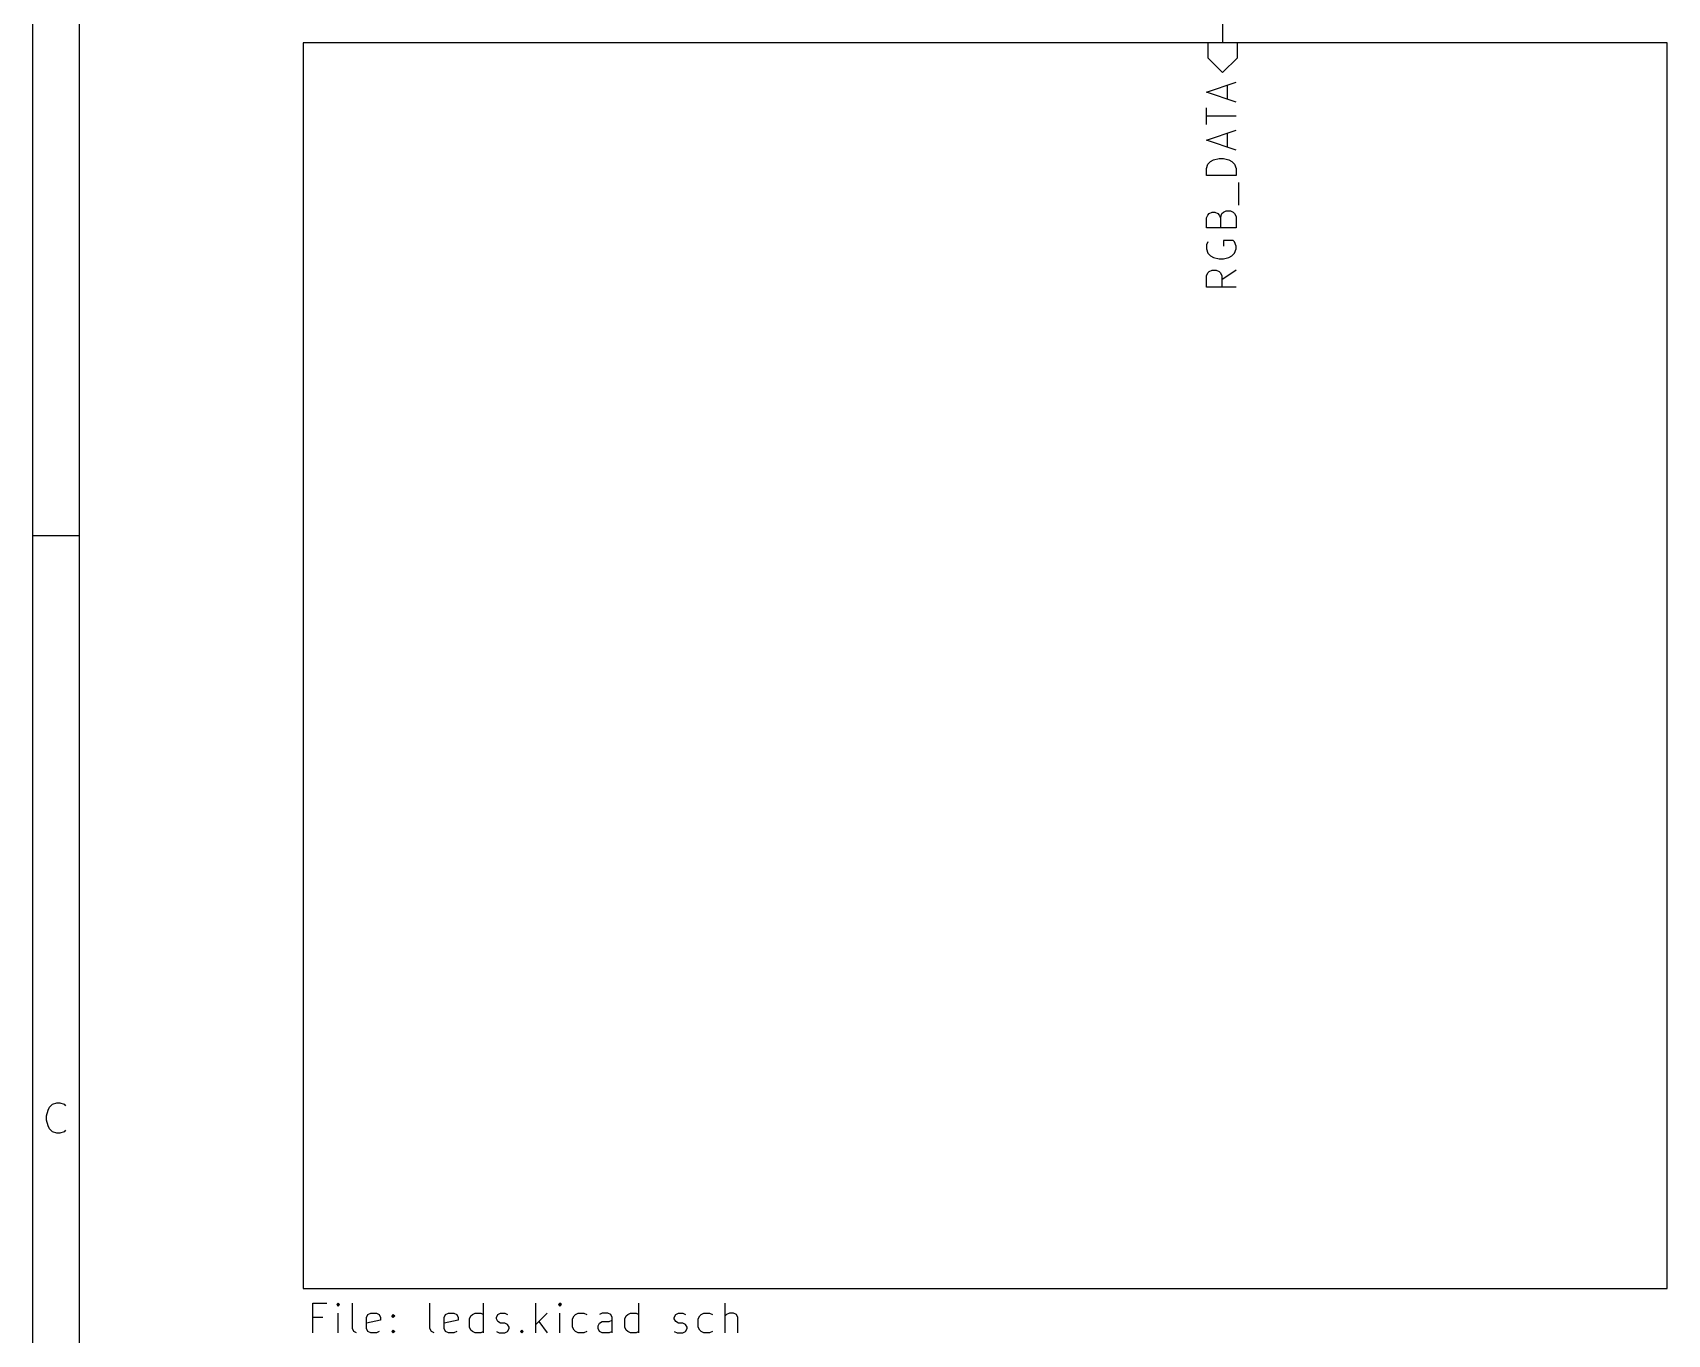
# Model space of a CAD drawing. Extents: x 0.4 to 11.3, y -7.9 to -0.4.
# Drawn here: x 0.394 to 3.15, y -5.677 to -3.483 of the extents above; entities that cross this region are included whole.
import ezdxf

# ---------------------------------------------------------------- set-up
doc = ezdxf.new("R2010")
doc.units = 0
doc.header["$MEASUREMENT"] = 0
for name, color, linetype in [('BROWN2', 54, 'CONTINUOUS'), ('CYAN2', 4, 'CONTINUOUS'), ('GREEN3', 91, 'CONTINUOUS'), ('RED2', 1, 'CONTINUOUS')]:
    doc.layers.add(name, color=color, linetype=linetype)

msp = doc.modelspace()

# ---------------------------------------------------------------- linework, layer by layer
at = {"layer": 'BROWN2', "linetype": 'CONTINUOUS'}
for p, q in [((0.866, -5.6751), (0.866, -5.6251)), ((0.866, -5.6251), (0.8898, -5.6251)), ((0.8827, -5.6489), (0.866, -5.6489)), ((0.9089, -5.6251), (0.9065, -5.6274)), ((0.9065, -5.6274), (0.9089, -5.6298)), ((0.9113, -5.6274), (0.9089, -5.6251)), ((0.9089, -5.6251), (0.9089, -5.6298)), ((0.9089, -5.6298), (0.9113, -5.6274)), ((0.9089, -5.6751), (0.9089, -5.6417)), ((0.9327, -5.6679), (0.9327, -5.6251)), ((0.9565, -5.6489), (0.9589, -5.6441)), ((0.9565, -5.6679), (0.9565, -5.6489)), ((0.9589, -5.6441), (0.9636, -5.6417)), ((0.9636, -5.6417), (0.9732, -5.6417)), ((0.9732, -5.6417), (0.9779, -5.6441)), ((0.9779, -5.6441), (0.9803, -5.6489)), ((0.9803, -5.6489), (0.9803, -5.6536)), ((0.9994, -5.6465), (1.0017, -5.6441)), ((1.0017, -5.6489), (0.9994, -5.6465)), ((1.0017, -5.6441), (1.0041, -5.6465)), ((1.0017, -5.6441), (1.0017, -5.6489)), ((1.0041, -5.6465), (1.0017, -5.6489)), ((1.0636, -5.6679), (1.0636, -5.6251)), ((1.0874, -5.6489), (1.0898, -5.6441)), ((1.0874, -5.6679), (1.0874, -5.6489)), ((1.0898, -5.6441), (1.0946, -5.6417)), ((1.0946, -5.6417), (1.1041, -5.6417)), ((1.1041, -5.6417), (1.1089, -5.6441)), ((1.1089, -5.6441), (1.1113, -5.6489)), ((1.1113, -5.6489), (1.1113, -5.6536)), ((1.1303, -5.6513), (1.1327, -5.6465)), ((1.1327, -5.6465), (1.1351, -5.6441)), ((1.1351, -5.6441), (1.1398, -5.6417)), ((1.1398, -5.6417), (1.1494, -5.6417)), ((1.1494, -5.6417), (1.1541, -5.6441)), ((1.1541, -5.6751), (1.1541, -5.6251)), ((1.1755, -5.6489), (1.1779, -5.6441)), ((1.1755, -5.6513), (1.1755, -5.6489)), ((1.1779, -5.6441), (1.1827, -5.6417)), ((1.1827, -5.6417), (1.1898, -5.6417)), ((1.1898, -5.6417), (1.1946, -5.6441)), ((1.2422, -5.6751), (1.2422, -5.6251)), ((1.2613, -5.6417), (1.2422, -5.6608)), ((1.2827, -5.6251), (1.2803, -5.6274)), ((1.2803, -5.6274), (1.2827, -5.6298)), ((1.2851, -5.6274), (1.2827, -5.6251)), ((1.2827, -5.6251), (1.2827, -5.6298)), ((1.2827, -5.6298), (1.2851, -5.6274)), ((1.2827, -5.6751), (1.2827, -5.6417)), ((1.3041, -5.6513), (1.3065, -5.6465)), ((1.3065, -5.6465), (1.3089, -5.6441)), ((1.3089, -5.6441), (1.3136, -5.6417)), ((1.3136, -5.6417), (1.3232, -5.6417)), ((1.3232, -5.6417), (1.3279, -5.6441)), ((1.3541, -5.6417), (1.3494, -5.6441)), ((1.3636, -5.6417), (1.3541, -5.6417)), ((1.3684, -5.6441), (1.3636, -5.6417)), ((1.3708, -5.6489), (1.3684, -5.6441)), ((1.3708, -5.6751), (1.3708, -5.6489)), ((1.3922, -5.6513), (1.3946, -5.6465)), ((1.3946, -5.6465), (1.397, -5.6441)), ((1.397, -5.6441), (1.4017, -5.6417)), ((1.4017, -5.6417), (1.4113, -5.6417)), ((1.4113, -5.6417), (1.416, -5.6441)), ((1.416, -5.6751), (1.416, -5.6251)), ((1.4755, -5.6489), (1.4779, -5.6441)), ((1.4755, -5.6513), (1.4755, -5.6489)), ((1.4779, -5.6441), (1.4827, -5.6417)), ((1.4827, -5.6417), (1.4898, -5.6417)), ((1.4898, -5.6417), (1.4946, -5.6441)), ((1.516, -5.6513), (1.5184, -5.6465)), ((1.5184, -5.6465), (1.5208, -5.6441)), ((1.5208, -5.6441), (1.5255, -5.6417)), ((1.5255, -5.6417), (1.5351, -5.6417)), ((1.5351, -5.6417), (1.5398, -5.6441)), ((1.5613, -5.6751), (1.5613, -5.6251)), ((1.5636, -5.6441), (1.5613, -5.6465)), ((1.5684, -5.6417), (1.5636, -5.6441)), ((1.5755, -5.6417), (1.5684, -5.6417)), ((1.5803, -5.6441), (1.5755, -5.6417)), ((1.5827, -5.6489), (1.5803, -5.6441)), ((1.5827, -5.6751), (1.5827, -5.6489)), ((0.9351, -5.6727), (0.9327, -5.6679)), ((0.9398, -5.6751), (0.9351, -5.6727)), ((0.9803, -5.6536), (0.9565, -5.6584)), ((0.9589, -5.6727), (0.9565, -5.6679)), ((0.9636, -5.6751), (0.9589, -5.6727)), ((0.9732, -5.6751), (0.9636, -5.6751)), ((0.9779, -5.6727), (0.9732, -5.6751)), ((0.9994, -5.6727), (1.0017, -5.6703)), ((1.0017, -5.6751), (0.9994, -5.6727)), ((1.0017, -5.6703), (1.0041, -5.6727)), ((1.0017, -5.6703), (1.0017, -5.6751)), ((1.0041, -5.6727), (1.0017, -5.6751)), ((1.066, -5.6727), (1.0636, -5.6679)), ((1.0708, -5.6751), (1.066, -5.6727)), ((1.1113, -5.6536), (1.0874, -5.6584)), ((1.0898, -5.6727), (1.0874, -5.6679)), ((1.0946, -5.6751), (1.0898, -5.6727)), ((1.1041, -5.6751), (1.0946, -5.6751)), ((1.1089, -5.6727), (1.1041, -5.6751)), ((1.1303, -5.6655), (1.1303, -5.6513)), ((1.1327, -5.6703), (1.1303, -5.6655)), ((1.1351, -5.6727), (1.1327, -5.6703)), ((1.1398, -5.6751), (1.1351, -5.6727)), ((1.1494, -5.6751), (1.1398, -5.6751)), ((1.1541, -5.6727), (1.1494, -5.6751)), ((1.1779, -5.656), (1.1755, -5.6513)), ((1.1755, -5.6727), (1.1803, -5.6751)), ((1.1827, -5.6584), (1.1779, -5.656)), ((1.1803, -5.6751), (1.1898, -5.6751)), ((1.1898, -5.6584), (1.1827, -5.6584)), ((1.1946, -5.6608), (1.1898, -5.6584)), ((1.1898, -5.6751), (1.1946, -5.6727)), ((1.197, -5.6655), (1.1946, -5.6608)), ((1.1946, -5.6727), (1.197, -5.6679)), ((1.197, -5.6679), (1.197, -5.6655)), ((1.216, -5.6727), (1.2184, -5.6703)), ((1.2184, -5.6751), (1.216, -5.6727)), ((1.2184, -5.6703), (1.2208, -5.6727)), ((1.2184, -5.6703), (1.2184, -5.6751)), ((1.2208, -5.6727), (1.2184, -5.6751)), ((1.247, -5.656), (1.2613, -5.6751)), ((1.3041, -5.6655), (1.3041, -5.6513)), ((1.3065, -5.6703), (1.3041, -5.6655)), ((1.3089, -5.6727), (1.3065, -5.6703)), ((1.3136, -5.6751), (1.3089, -5.6727)), ((1.3232, -5.6751), (1.3136, -5.6751)), ((1.3279, -5.6727), (1.3232, -5.6751)), ((1.347, -5.6632), (1.3494, -5.6584)), ((1.347, -5.6679), (1.347, -5.6632)), ((1.3494, -5.6727), (1.347, -5.6679)), ((1.3494, -5.6584), (1.3541, -5.656)), ((1.3541, -5.6751), (1.3494, -5.6727)), ((1.3541, -5.656), (1.366, -5.656)), ((1.366, -5.6751), (1.3541, -5.6751)), ((1.366, -5.656), (1.3708, -5.6536)), ((1.3708, -5.6727), (1.366, -5.6751)), ((1.3922, -5.6655), (1.3922, -5.6513)), ((1.3946, -5.6703), (1.3922, -5.6655)), ((1.397, -5.6727), (1.3946, -5.6703)), ((1.4017, -5.6751), (1.397, -5.6727)), ((1.4113, -5.6751), (1.4017, -5.6751)), ((1.416, -5.6727), (1.4113, -5.6751)), ((1.4779, -5.656), (1.4755, -5.6513)), ((1.4755, -5.6727), (1.4803, -5.6751)), ((1.4827, -5.6584), (1.4779, -5.656)), ((1.4803, -5.6751), (1.4898, -5.6751)), ((1.4898, -5.6584), (1.4827, -5.6584)), ((1.4946, -5.6608), (1.4898, -5.6584)), ((1.4898, -5.6751), (1.4946, -5.6727)), ((1.497, -5.6655), (1.4946, -5.6608)), ((1.4946, -5.6727), (1.497, -5.6679)), ((1.497, -5.6679), (1.497, -5.6655)), ((1.516, -5.6655), (1.516, -5.6513)), ((1.5184, -5.6703), (1.516, -5.6655)), ((1.5208, -5.6727), (1.5184, -5.6703)), ((1.5255, -5.6751), (1.5208, -5.6727)), ((1.5351, -5.6751), (1.5255, -5.6751)), ((1.5398, -5.6727), (1.5351, -5.6751))]:
    msp.add_line(p, q, dxfattribs=at)
at = {"layer": 'CYAN2', "linetype": 'CONTINUOUS'}
for p, q in [((2.425, -3.5), (2.375, -3.5)), ((2.375, -3.5), (2.375, -3.525)), ((2.425, -3.525), (2.425, -3.5)), ((2.375, -3.525), (2.4, -3.55)), ((2.4, -3.55), (2.425, -3.525)), ((2.3728, -3.583), (2.4228, -3.5664)), ((2.4228, -3.5997), (2.3728, -3.583)), ((2.4085, -3.5949), (2.4085, -3.5711)), ((2.3728, -3.6378), (2.3728, -3.6092)), ((2.4228, -3.6235), (2.3728, -3.6235)), ((2.3728, -3.664), (2.4228, -3.6473)), ((2.4228, -3.6807), (2.3728, -3.664)), ((2.4085, -3.6759), (2.4085, -3.6521)), ((2.3728, -3.7116), (2.3752, -3.7045)), ((2.3728, -3.7235), (2.3728, -3.7116)), ((2.3752, -3.7045), (2.3799, -3.6997)), ((2.3799, -3.6997), (2.3847, -3.6973)), ((2.3847, -3.6973), (2.3942, -3.6949)), ((2.3942, -3.6949), (2.4014, -3.6949)), ((2.4014, -3.6949), (2.4109, -3.6973)), ((2.4109, -3.6973), (2.4157, -3.6997)), ((2.4157, -3.6997), (2.4204, -3.7045)), ((2.4204, -3.7045), (2.4228, -3.7116)), ((2.4228, -3.7116), (2.4228, -3.7235)), ((2.4228, -3.7235), (2.3728, -3.7235)), ((2.4276, -3.7735), (2.4276, -3.7354)), ((2.3728, -3.7949), (2.3752, -3.7902)), ((2.3728, -3.8116), (2.3728, -3.7949)), ((2.3752, -3.7902), (2.3776, -3.7878)), ((2.3776, -3.7878), (2.3823, -3.7854)), ((2.3823, -3.7854), (2.3871, -3.7854)), ((2.3871, -3.7854), (2.3919, -3.7878)), ((2.3919, -3.7878), (2.3942, -3.7902)), ((2.3942, -3.7902), (2.3966, -3.7949)), ((2.3966, -3.7949), (2.399, -3.7878)), ((2.3966, -3.7949), (2.3966, -3.8116)), ((2.399, -3.7878), (2.4014, -3.7854)), ((2.4014, -3.7854), (2.4061, -3.783)), ((2.4061, -3.783), (2.4133, -3.783)), ((2.4133, -3.783), (2.418, -3.7854)), ((2.418, -3.7854), (2.4204, -3.7878)), ((2.4204, -3.7878), (2.4228, -3.7926)), ((2.4228, -3.7926), (2.4228, -3.8116)), ((2.4228, -3.8116), (2.3728, -3.8116)), ((2.3752, -3.8354), (2.3728, -3.8402)), ((2.3728, -3.8402), (2.3728, -3.8473)), ((2.3728, -3.8473), (2.3752, -3.8545)), ((2.3752, -3.8545), (2.3799, -3.8592)), ((2.418, -3.833), (2.4014, -3.833)), ((2.4014, -3.833), (2.4014, -3.8426)), ((2.4157, -3.8592), (2.4204, -3.8545)), ((2.4204, -3.8354), (2.418, -3.833)), ((2.4228, -3.8426), (2.4204, -3.8354)), ((2.4204, -3.8545), (2.4228, -3.8473)), ((2.4228, -3.8473), (2.4228, -3.8426)), ((2.3752, -3.8878), (2.3776, -3.8854)), ((2.3776, -3.8854), (2.3823, -3.883)), ((2.3799, -3.8592), (2.3847, -3.8616)), ((2.3823, -3.883), (2.3895, -3.883)), ((2.3847, -3.8616), (2.3942, -3.864)), ((2.3895, -3.883), (2.3942, -3.8854)), ((2.3942, -3.864), (2.4014, -3.864)), ((2.3942, -3.8854), (2.3966, -3.8878)), ((2.4228, -3.883), (2.399, -3.8997)), ((2.4014, -3.864), (2.4109, -3.8616)), ((2.4109, -3.8616), (2.4157, -3.8592)), ((2.3728, -3.8926), (2.3752, -3.8878)), ((2.3728, -3.9116), (2.3728, -3.8926)), ((2.4228, -3.9116), (2.3728, -3.9116)), ((2.3966, -3.8878), (2.399, -3.8926)), ((2.399, -3.8926), (2.399, -3.9116))]:
    msp.add_line(p, q, dxfattribs=at)
at = {"layer": 'GREEN3', "linetype": 'CONTINUOUS'}
msp.add_line((2.4, -3.1), (2.4, -3.5), dxfattribs=at)
at = {"layer": 'RED2', "linetype": 'CONTINUOUS'}
for p, q in [((0.3937, -7.8743), (0.3937, -0.3937)), ((0.4724, -7.7956), (0.4724, -0.4724)), ((0.85, -3.5), (0.85, -5.6)), ((3.15, -3.5), (0.85, -3.5)), ((0.85, -3.5), (0.85, -5.6)), ((3.15, -3.5), (0.85, -3.5)), ((3.15, -5.6), (3.15, -3.5)), ((3.15, -5.6), (3.15, -3.5)), ((0.3937, -4.3307), (0.4724, -4.3307)), ((0.4221, -5.2945), (0.427, -5.2896)), ((0.427, -5.2896), (0.4343, -5.2872)), ((0.4343, -5.2872), (0.4392, -5.2872)), ((0.4392, -5.2872), (0.4465, -5.2896)), ((0.4465, -5.2896), (0.4489, -5.292)), ((0.4172, -5.3091), (0.4197, -5.2993)), ((0.4172, -5.3164), (0.4172, -5.3091)), ((0.4197, -5.3261), (0.4172, -5.3164)), ((0.4197, -5.2993), (0.4221, -5.2945)), ((0.4221, -5.331), (0.4197, -5.3261)), ((0.427, -5.3359), (0.4221, -5.331)), ((0.4343, -5.3383), (0.427, -5.3359)), ((0.4392, -5.3383), (0.4343, -5.3383)), ((0.4465, -5.3359), (0.4392, -5.3383)), ((0.4489, -5.3335), (0.4465, -5.3359)), ((0.85, -5.6), (3.15, -5.6)), ((0.85, -5.6), (3.15, -5.6))]:
    msp.add_line(p, q, dxfattribs=at)

doc.saveas('drawing.dxf')
